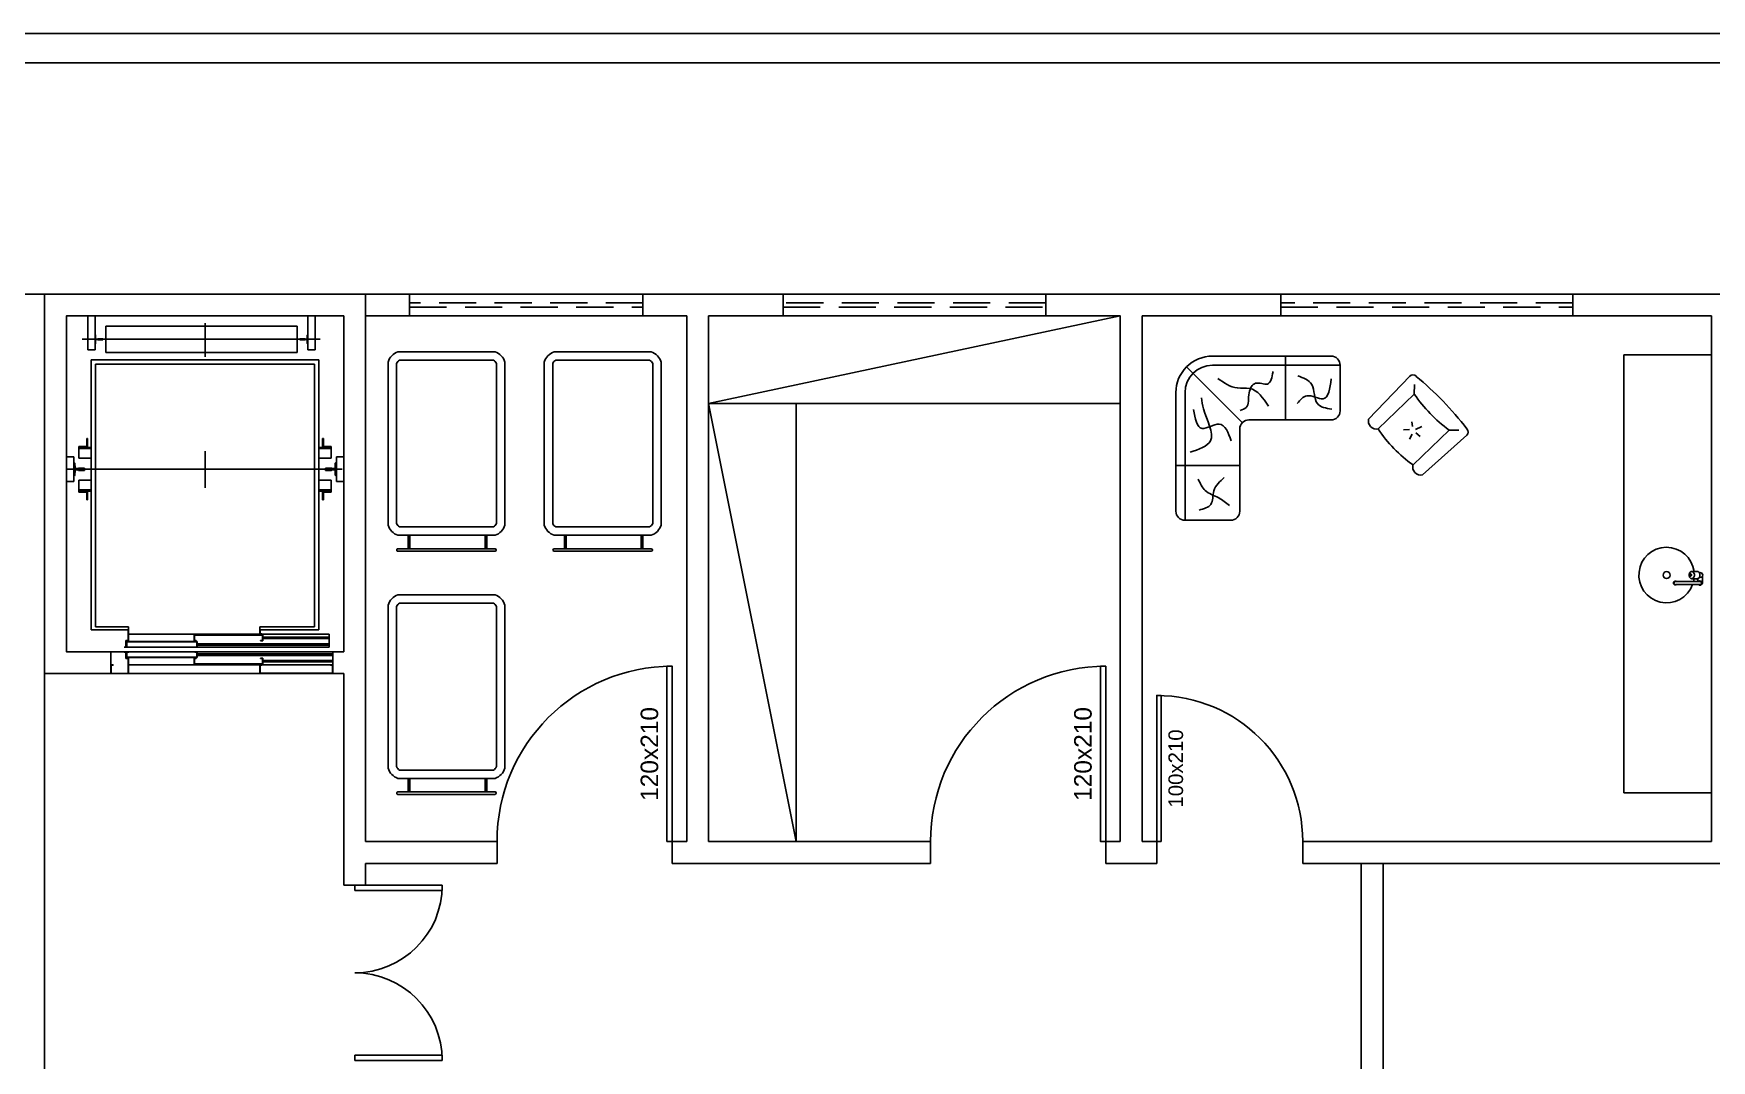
# Model space of a CAD drawing. Header units: centimetres. Extents: x 0 to 1084401, y -139216 to 99734.
# Drawn here: x 909231 to 910380, y 11988 to 12691 of the extents above; entities that cross this region are included whole.
import ezdxf
from ezdxf.enums import TextEntityAlignment as Align

# ---------------------------------------------------------------- set-up
doc = ezdxf.new("R2010")
doc.units = ezdxf.units.CM
doc.header["$LTSCALE"] = 4
for name, pattern in [('DASHED2', [9.525, 6.35, -3.175]), ('LTYPE_4', [112.5, 56.25, -56.25]), ('LTYPE_6', [168.75, 112.5, -28.125, 0, -28.125])]:
    doc.linetypes.add(name, pattern=pattern)
for name, color, linetype in [('0.1', 1, 'Continuous'), ('0.2', 2, 'Continuous'), ('0.4', 4, 'Continuous'), ('0.6', 6, 'Continuous'), ('02-CONT', 2, 'Continuous'), ('08', 8, 'Continuous')]:
    doc.layers.add(name, color=color, linetype=linetype)
doc.styles.add('2mm 1-50', font='arial.ttf', dxfattribs={"height": 0.1})

# ---------------------------------------------------------------- blocks, each defined once
blk = doc.blocks.new('1_00e')
blk.add_lwpolyline([(-28.41, -52.25), (-25.41, -52.25), (-25.41, 47.75), (-28.41, 47.75)], close=True)
at = {"color": 1}
blk.add_arc((-28.41, -52.25), 100, 0, 90, dxfattribs=at)
blk = doc.blocks.new('1_00')
for p, q in [((-129.17, 59.05), (-129.17, 109.05)), ((-129.17, 109.05), (-126.17, 109.05)), ((-126.17, 59.05), (-126.17, 109.05)), ((-29.17, 109.05), (-32.17, 109.05)), ((-32.17, 59.05), (-32.17, 109.05)), ((-29.17, 59.05), (-29.17, 109.05)), ((-129.17, 59.05), (-126.17, 59.05)), ((-29.17, 59.05), (-32.17, 59.05))]:
    blk.add_line(p, q)
at = {"color": 1}
for centre, start, end in [((-129.17, 59.05), 0, 90), ((-29.17, 59.05), 90, 180)]:
    blk.add_arc(centre, 50, start, end, dxfattribs=at)
blk = doc.blocks.new('Sofa22')
for p, q in [((39.1, 131.7), (-10.9, 131.7)), ((39.1, -8.3), (39.1, 131.7)), ((-20.9, 121.7), (-20.9, 31.7)), ((49.1, -8.3), (49.1, 121.7)), ((-20.9, 71.7), (49.1, 71.7)), ((-30.9, 21.7), (-120.9, 21.7)), ((-70.9, 21.7), (-70.9, -48.3)), ((-23.8, 24.7), (37.4, -36.5)), ((-130.9, 11.7), (-130.9, -38.3)), ((-130.9, -38.3), (9.1, -38.3)), ((-120.9, -48.3), (9.1, -48.3))]:
    blk.add_line(p, q)
for centre, radius, start, end in [((-10.9, 121.7), 10, 90, 180), ((39.1, 121.7), 10, 0, 90), ((-120.9, 11.7), 10, 90, 180), ((-30.9, 31.7), 10, 270, 0), ((9.1, -8.3), 30, 270, 360), ((9.1, -8.3), 40, 270, 0), ((-120.9, -38.3), 10, 180, 270)]:
    blk.add_arc(centre, radius, start, end)
for points in [[(-9.7, 115.6), (2.2, 107.1), (17, 99), (24.6, 86.6)], [(23.6, 120.4), (10.8, 114.2), (7.4, 99.4), (-4, 84.7)], [(33.6, 57.1), (11.2, 44.7), (18.9, 9.5), (21.2, -2.4)], [(29.8, 10.4), (20.3, 30.9), (1.7, 26.2), (-11.6, 44.7)], [(-121.7, 10), (-106, 3.8), (-99.8, -17.2), (-84.5, -26.7)], [(-84, 3.8), (-94.5, -4.8), (-112.2, -1.5), (-121.2, -23.3)], [(-57.4, -31.4), (-51.2, -17.6), (-38.3, -18.6), (-31.2, -8.1), (-27.8, 8.1), (-21.2, 11.4)], [(-52.6, 6.6), (-31.6, -12.9), (-18.3, -13.4), (3.1, -23.8)]]:
    blk.add_spline(points, degree=3)
blk = doc.blocks.new('Poltrona08')
for p, q in [((-49.4, -15.7), (-49.4, 39.3)), ((5.6, 39.3), (5.6, -15.7)), ((-20.4, 13.1), (-18, 20.6)), ((-29.3, 16.4), (-25.1, 13.1)), ((-25.1, 8.4), (-29.3, 3.7)), ((-19.4, 7), (-17.3, 1.2)), ((-17.6, 11.2), (-11.5, 11.7))]:
    blk.add_line(p, q)
for points in [[(-64.4, -15.7), (-66.9, 49.3)], [(-49.4, 39.3), (-56.9, 46.8)], [(5.6, 39.3), (13.1, 46.8)], [(23.1, 49.3), (20.6, -15.7)]]:
    blk.add_lwpolyline(points)
for centre, radius, start, end in [((-21.9, -276.2), 332.8, 83.0976, 96.9024), ((-61.9, 49.3), 5, 90, 180), ((-21.9, 208.7), 171.7, 260.7825, 279.2175), ((18.1, 49.3), 5, 0, 90), ((-56.9, -11.1), 8.83, 211.8908, 328.1092), ((-21.9, 134.3), 152.5, 259.6111, 280.3889), ((13.1, -11.1), 8.83, 211.8908, 328.1092)]:
    blk.add_arc(centre, radius, start, end)

msp = doc.modelspace()

# ---------------------------------------------------------------- linework, layer by layer
at = {"layer": '0.1', "linetype": 'DASHED2'}
for p, q in [((909648.235, 12507.013), (909488.235, 12507.013)), ((909924.235, 12507.013), (909744.235, 12507.013)), ((910285.235, 12507.013), (910085.235, 12507.013)), ((909488.235, 12504.013), (909648.235, 12504.013)), ((909744.235, 12504.013), (909924.235, 12504.013)), ((910085.235, 12504.013), (910285.235, 12504.013))]:
    msp.add_line(p, q, dxfattribs=at)
at = {"layer": '0.1'}
msp.add_line((909283.735, 12253.013), (909435.735, 12253.013), dxfattribs=at)
at = {"layer": '0.2'}
for p, q in [((909693.235, 12438.013), (909975.235, 12498.013)), ((909693.235, 12438.013), (909753.235, 12138.013)), ((910370.542, 12323.027), (910366.782, 12323.027)), ((910355.664, 12316.027), (910355.505, 12316.027)), ((910355.664, 12314.027), (910355.505, 12314.027)), ((910372.505, 12316.027), (910356.255, 12316.027)), ((910372.505, 12314.027), (910356.255, 12314.027)), ((910370.542, 12318.027), (910366.782, 12318.027)), ((910371.005, 12316.027), (910371.005, 12318.114)), ((910372.505, 12322.277), (910371.805, 12322.277)), ((910372.505, 12318.777), (910371.805, 12318.777)), ((910374.005, 12315.027), (910374.005, 12319.381))]:
    msp.add_line(p, q, dxfattribs=at)
at = {"layer": '0.2', "extrusion": (4.17852e-05, 4.01031e-05, 1)}
for p, q in [((909480.354, 12473.482, 0.001), (909546.887, 12473.482, -0.002)), ((909587.392, 12473.482, 0.001), (909653.925, 12473.482, -0.002)), ((909473.621, 12354.812, 0.006), (909473.621, 12466.437, 0.002)), ((909479.335, 12355.8, 0.006), (909479.335, 12465.449, 0.002)), ((909481.502, 12467.768, 0.001), (909545.739, 12467.768, -0.001)), ((909547.906, 12465.449, -0.001), (909547.906, 12355.8, 0.003)), ((909553.621, 12466.437, -0.002), (909553.621, 12354.812, 0.003)), ((909580.658, 12354.812, 0.006), (909580.658, 12466.437, 0.002)), ((909586.373, 12355.8, 0.006), (909586.373, 12465.449, 0.002)), ((909588.54, 12467.768, 0.001), (909652.777, 12467.768, -0.001)), ((909654.944, 12465.449, -0.001), (909654.944, 12355.8, 0.003)), ((909660.658, 12466.437, -0.002), (909660.658, 12354.812, 0.003)), ((909546.887, 12347.768, 0.003), (909480.354, 12347.768, 0.006)), ((909545.739, 12353.482, 0.003), (909481.502, 12353.482, 0.006)), ((909487.458, 12338.54, 0.006), (909487.458, 12347.768, 0.006)), ((909488.601, 12338.54, 0.006), (909488.601, 12347.768, 0.006)), ((909540.028, 12338.54, 0.004), (909540.028, 12347.768, 0.004)), ((909541.171, 12338.54, 0.004), (909541.171, 12347.768, 0.004)), ((909653.925, 12347.768, 0.003), (909587.392, 12347.768, 0.006)), ((909652.777, 12353.482, 0.003), (909588.54, 12353.482, 0.006)), ((909594.495, 12338.54, 0.006), (909594.495, 12347.768, 0.006)), ((909595.638, 12338.54, 0.006), (909595.638, 12347.768, 0.006)), ((909647.066, 12338.54, 0.004), (909647.066, 12347.768, 0.004)), ((909648.208, 12338.54, 0.004), (909648.208, 12347.768, 0.004)), ((909546.887, 12338.54, 0.004), (909480.354, 12338.54, 0.007)), ((909546.887, 12336.826, 0.004), (909480.354, 12336.826, 0.007)), ((909653.925, 12338.54, 0.004), (909587.392, 12338.54, 0.007)), ((909653.925, 12336.826, 0.004), (909587.392, 12336.826, 0.007)), ((909473.621, 12188.292, 0.006), (909473.621, 12299.918, 0.002)), ((909480.354, 12306.962, 0.001), (909546.887, 12306.962, -0.002)), ((909481.502, 12301.248, 0.001), (909545.739, 12301.248, -0.001)), ((909553.621, 12299.918, -0.002), (909553.621, 12188.292, 0.003)), ((909479.335, 12189.28, 0.006), (909479.335, 12298.93, 0.002)), ((909547.906, 12298.93, -0.001), (909547.906, 12189.28, 0.003)), ((909545.739, 12186.962, 0.003), (909481.502, 12186.962, 0.006)), ((909546.887, 12181.248, 0.003), (909480.354, 12181.248, 0.006)), ((909487.458, 12172.021, 0.006), (909487.458, 12181.248, 0.006)), ((909488.601, 12172.021, 0.006), (909488.601, 12181.248, 0.006)), ((909540.028, 12172.021, 0.004), (909540.028, 12181.248, 0.004)), ((909541.171, 12172.021, 0.004), (909541.171, 12181.248, 0.004)), ((909546.887, 12172.021, 0.004), (909480.354, 12172.021, 0.007)), ((909546.887, 12170.306, 0.004), (909480.354, 12170.306, 0.007))]:
    msp.add_line(p, q, dxfattribs=at)
at = {"layer": '0.2'}
for points in [[(909693.235, 12438.013), (909975.235, 12438.013), (909975.235, 12498.013), (909693.235, 12498.013)], [(910320.235, 12171.364), (910320.235, 12471.364), (910380.235, 12471.364), (910380.235, 12171.364)], [(909693.235, 12138.013), (909693.235, 12438.013), (909753.235, 12438.013), (909753.235, 12138.013)]]:
    msp.add_lwpolyline(points, close=True, dxfattribs=at)
msp.add_circle((910349.505, 12320.527), 2.4, dxfattribs=at)
at = {"layer": '0.2', "extrusion": (4.17852e-05, 4.01031e-05, 1)}
for centre, radius, start, end in [((909483.824, 12463.423, 38.504), 10.639, 109.036182, 163.549751), ((909543.416, 12463.423, 38.504), 10.639, 16.450249, 70.963818), ((909590.861, 12463.423, 38.509), 10.639, 109.036182, 163.549751), ((909650.454, 12463.423, 38.509), 10.639, 16.450249, 70.963818), ((909483.824, 12463.423, 38.504), 4.925, 118.132537, 155.723262), ((909543.416, 12463.423, 38.504), 4.925, 24.276738, 61.867463), ((909590.861, 12463.423, 38.509), 4.925, 118.132537, 155.723262), ((909650.454, 12463.423, 38.509), 4.925, 24.276738, 61.867463), ((909483.824, 12357.823, 38.504), 10.639, 196.450249, 250.963818), ((909543.416, 12357.823, 38.504), 4.925, 298.132537, 335.723262), ((909543.416, 12357.823, 38.504), 10.639, 289.036182, 343.549751), ((909590.861, 12357.823, 38.509), 10.639, 196.450249, 250.963818), ((909650.454, 12357.823, 38.509), 4.925, 298.132537, 335.723262), ((909650.454, 12357.823, 38.509), 10.639, 289.036182, 343.549751), ((909546.886, 12337.682, 38.504), 0.857, 270, 90), ((909653.924, 12337.682, 38.509), 0.857, 270, 90), ((909483.824, 12296.903, 38.497), 10.639, 109.036182, 163.549751), ((909483.824, 12296.903, 38.497), 4.925, 118.132537, 155.723262), ((909543.416, 12296.903, 38.497), 4.925, 24.276738, 61.867463), ((909543.416, 12296.903, 38.497), 10.639, 16.450249, 70.963818), ((909483.824, 12191.304, 38.497), 10.639, 196.450249, 250.963818), ((909543.416, 12191.304, 38.497), 4.925, 298.132537, 335.723262), ((909543.416, 12191.304, 38.497), 10.639, 289.036182, 343.549751), ((909546.886, 12171.162, 38.497), 0.857, 270, 90)]:
    msp.add_arc(centre, radius, start, end, dxfattribs=at)
at = {"layer": '0.2', "extrusion": (-4.17918e-05, 4.00962e-05, 1)}
for centre, radius, start, end in [((909483.823, 12357.821, -37.51), 4.925, 204.286163, 241.876888), ((909590.86, 12357.821, -37.515), 4.925, 204.286163, 241.876888), ((909480.353, 12337.679, -37.51), 0.857, 90.009425, 270.009425), ((909587.391, 12337.679, -37.515), 0.857, 90.009425, 270.009425), ((909483.823, 12191.302, -37.517), 4.925, 204.286163, 241.876888), ((909480.353, 12171.159, -37.517), 0.857, 90.009425, 270.009425)]:
    msp.add_arc(centre, radius, start, end, dxfattribs=at)
at = {"layer": '0.2'}
for centre, radius, start, end in [((910349.505, 12320.527), 19, 7.560843, 339.99481), ((910367.128, 12321.166), 1.955, 120.361193, 144.73561), ((910366.782, 12321.757), 1.27, 90, 120.361193), ((910366.782, 12321.757), 1.27, 59.638807, 90), ((910366.436, 12321.166), 1.955, 35.26439, 59.638807), ((910370.542, 12321.757), 1.27, 59.638807, 90), ((910370.196, 12321.166), 1.955, 35.26439, 59.638807), ((910355.505, 12315.027), 1.25, 53.130102, 306.869898), ((910355.505, 12315.027), 1, 89.999882, 269.999882), ((910368.538, 12320.527), 3.523, 163.67505, 180), ((910368.538, 12320.527), 3.523, 180, 196.32495), ((910367.675, 12320.78), 2.624, 144.73561, 163.67505), ((910367.675, 12320.274), 2.624, 196.32495, 215.26439), ((910366.559, 12320.527), 1.057, 163.67505, 180), ((910366.559, 12320.527), 1.057, 180, 196.32495), ((910367.128, 12319.887), 1.955, 215.26439, 239.638807), ((910366.3, 12320.603), 0.787, 144.73561, 163.67505), ((910366.3, 12320.451), 0.787, 196.32495, 215.26439), ((910366.136, 12320.719), 0.586, 120.361193, 144.73561), ((910366.136, 12320.335), 0.586, 215.26439, 239.638807), ((910366.032, 12320.896), 0.381, 90, 120.361193), ((910366.032, 12320.158), 0.381, 239.638807, 270), ((910366.032, 12320.896), 0.381, 59.638807, 90), ((910366.032, 12320.158), 0.381, 270, 300.361193), ((910366.782, 12319.297), 1.27, 239.638807, 270), ((910365.928, 12320.719), 0.586, 35.26439, 59.638807), ((910365.928, 12320.335), 0.586, 300.361193, 324.73561), ((910365.764, 12320.603), 0.787, 16.32495, 35.26439), ((910365.764, 12320.451), 0.787, 324.73561, 343.67505), ((910365.505, 12320.527), 1.057, 0, 16.32495), ((910365.505, 12320.527), 1.057, 343.67505, 0), ((910366.782, 12319.297), 1.27, 270, 300.361193), ((910366.436, 12319.887), 1.955, 300.361193, 324.73561), ((910349.505, 12320.527), 19, 346.299767, 352.439157), ((910365.89, 12320.78), 2.624, 16.32495, 35.26439), ((910365.89, 12320.274), 2.624, 324.73561, 343.67505), ((910365.027, 12320.527), 3.523, 0, 16.32495), ((910365.027, 12320.527), 3.523, 343.67505, 0), ((910372.505, 12320.527), 3.5, 225.584691, 244.623066), ((910370.542, 12319.297), 1.27, 270, 300.361193), ((910370.196, 12319.887), 1.955, 300.361193, 324.73561), ((910372.505, 12315.027), 1.5, 221.810315, 138.189685), ((910369.65, 12320.78), 2.624, 16.32495, 35.26439), ((910369.65, 12320.274), 2.624, 324.73561, 343.67505), ((910368.787, 12320.527), 3.523, 0, 16.32495), ((910368.787, 12320.527), 3.523, 343.67505, 0), ((910372.505, 12320.527), 1.75, 335.380023, 90), ((910372.505, 12320.527), 1.75, 270, 328.997281), ((910372.505, 12315.027), 1, 269.999786, 89.999786), ((910375.005, 12319.381), 1, 155.380023, 180)]:
    msp.add_arc(centre, radius, start, end, dxfattribs=at)
at = {"layer": '0.4'}
for points in [[(900558.779, 9701.981), (900539.177, 9701.927), (900921.063, 12691.477), (913921.503, 12691.477), (913083.573, 10275.21)], [(900561.902, 9721.989), (900938.67, 12671.477), (913893.398, 12671.477), (913069.34, 10295.21)]]:
    msp.add_lwpolyline(points, dxfattribs=at)
at = {"layer": '0.6'}
for p, q in [((909488.235, 12498.013), (909488.235, 12513.013)), ((909648.235, 12513.013), (909488.235, 12513.013)), ((909648.235, 12498.013), (909648.235, 12513.013)), ((909744.235, 12498.013), (909744.235, 12513.013)), ((909924.235, 12513.013), (909744.235, 12513.013)), ((909924.235, 12498.013), (909924.235, 12513.013)), ((910085.235, 12498.013), (910085.235, 12513.013)), ((910285.235, 12513.013), (910085.235, 12513.013)), ((910285.235, 12498.013), (910285.235, 12513.013)), ((909488.235, 12498.013), (909648.235, 12498.013)), ((909744.235, 12498.013), (909924.235, 12498.013)), ((910085.235, 12498.013), (910285.235, 12498.013)), ((909283.735, 12268.013), (909283.735, 12253.013)), ((909283.735, 12268.013), (909283.735, 12253.013)), ((909435.735, 12268.013), (909435.735, 12253.013)), ((909435.735, 12253.013), (909435.735, 12268.013)), ((909548.235, 12138.013), (909548.235, 12123.013)), ((909668.235, 12138.013), (909668.235, 12123.013)), ((909845.235, 12138.013), (909845.235, 12123.013)), ((909965.235, 12138.013), (909965.235, 12123.013)), ((910000.235, 12138.013), (910000.235, 12123.013)), ((910100.235, 12138.013), (910100.235, 12123.013)), ((909443.235, 12123.013), (909443.235, 12108.013)), ((909458.235, 12108.013), (909458.235, 12123.013)), ((910140.235, 12123.013), (910140.235, 11973.013)), ((910155.235, 12123.013), (910155.235, 11973.013)), ((909443.235, 12108.013), (909458.235, 12108.013))]:
    msp.add_line(p, q, dxfattribs=at)
for points in [[(907993.235, 11823.016), (907978.235, 11823.016), (907978.235, 12513.013), (909238.235, 12513.013), (909238.235, 11823.016), (908158.235, 11823.016)], [(909458.235, 12253.013), (909458.235, 12513.013), (909238.235, 12513.013), (909238.235, 12253.013), (909283.735, 12253.013)], [(909488.235, 12513.013), (909443.235, 12513.013)], [(909693.235, 12513.013), (909648.235, 12513.013)], [(909744.235, 12513.013), (909678.235, 12513.013)], [(909990.235, 12513.013), (909924.235, 12513.013)], [(910085.235, 12513.013), (909975.235, 12513.013)], [(910395.235, 12513.013), (910285.235, 12513.013)], [(910450.235, 12513.013), (910380.235, 12513.013)], [(909443.235, 12498.013), (909253.235, 12498.013), (909253.235, 12268.013), (909283.735, 12268.013)], [(909443.235, 12498.013), (909443.235, 12268.013)], [(909443.235, 12268.013), (909443.235, 12498.013)], [(909488.235, 12498.013), (909458.235, 12498.013), (909458.235, 12138.013), (909548.235, 12138.013)], [(909458.235, 12253.013), (909458.235, 12498.013)], [(909668.235, 12138.013), (909678.235, 12138.013), (909678.235, 12498.013), (909648.235, 12498.013)], [(909693.235, 12138.013), (909693.235, 12498.013)], [(909744.235, 12498.013), (909693.235, 12498.013)], [(909975.235, 12498.013), (909924.235, 12498.013)], [(909975.235, 12498.013), (909975.235, 12138.013)], [(910085.235, 12498.013), (909990.235, 12498.013), (909990.235, 12138.013), (910000.235, 12138.013)], [(910380.235, 12498.013), (910285.235, 12498.013)], [(910380.235, 12498.013), (910380.235, 12138.013)], [(909435.735, 12268.013), (909443.235, 12268.013)], [(909435.735, 12253.013), (909443.235, 12253.013)], [(909443.235, 12253.013), (909443.235, 12123.013)], [(909693.235, 12138.013), (909845.235, 12138.013)], [(909965.235, 12138.013), (909975.235, 12138.013)], [(910100.235, 12138.013), (910380.235, 12138.013)], [(909458.235, 12123.013), (909548.235, 12123.013)], [(909668.235, 12123.013), (909693.235, 12123.013)], [(909678.235, 12123.013), (909845.235, 12123.013)], [(909965.235, 12123.013), (909990.235, 12123.013)], [(909975.235, 12123.013), (910000.235, 12123.013)], [(910100.235, 12123.013), (910395.235, 12123.013)], [(910380.235, 12123.013), (910620.235, 12123.013)]]:
    msp.add_lwpolyline(points, dxfattribs=at)
at = {"layer": '08', "color": 253}
for p, q in [((909267.835, 12474.763), (909267.835, 12498.013)), ((909272.835, 12485.263), (909272.835, 12498.013)), ((909418.635, 12485.263), (909418.635, 12498.013)), ((909423.635, 12474.763), (909423.635, 12498.013)), ((909273.235, 12484.863), (909272.835, 12485.263)), ((909272.835, 12485.263), (909272.835, 12478.763)), ((909273.235, 12484.863), (909273.235, 12482.213)), ((909280.235, 12491.013), (909411.235, 12491.013)), ((909280.235, 12473.013), (909280.235, 12491.013)), ((909411.235, 12491.013), (909411.235, 12473.013)), ((909418.235, 12484.863), (909418.635, 12485.263)), ((909418.235, 12482.213), (909418.235, 12484.863)), ((909418.635, 12478.763), (909418.635, 12485.263)), ((909272.835, 12474.763), (909267.835, 12474.763)), ((909273.235, 12479.163), (909272.835, 12478.763)), ((909272.835, 12478.763), (909272.835, 12474.763)), ((909274.535, 12482.213), (909273.235, 12482.213)), ((909273.235, 12481.813), (909273.235, 12479.163)), ((909274.535, 12481.813), (909273.235, 12481.813)), ((909274.535, 12482.213), (909274.735, 12482.413)), ((909274.735, 12481.613), (909274.535, 12481.813)), ((909278.235, 12482.413), (909274.735, 12482.413)), ((909278.235, 12481.613), (909274.735, 12481.613)), ((909278.235, 12482.413), (909278.235, 12481.613)), ((909411.235, 12473.013), (909280.235, 12473.013)), ((909413.235, 12482.413), (909416.735, 12482.413)), ((909413.235, 12481.613), (909413.235, 12482.413)), ((909413.235, 12481.613), (909416.735, 12481.613)), ((909416.735, 12482.413), (909416.935, 12482.213)), ((909416.935, 12481.813), (909416.735, 12481.613)), ((909416.935, 12482.213), (909418.235, 12482.213)), ((909416.935, 12481.813), (909418.235, 12481.813)), ((909418.235, 12479.163), (909418.235, 12481.813)), ((909418.235, 12479.163), (909418.635, 12478.763)), ((909418.635, 12478.763), (909418.635, 12474.763)), ((909418.635, 12474.763), (909423.635, 12474.763)), ((909270.235, 12468.013), (909270.235, 12283.013)), ((909426.235, 12468.013), (909270.235, 12468.013)), ((909273.235, 12465.013), (909423.235, 12465.013)), ((909273.235, 12285.013), (909273.235, 12465.013)), ((909394.169, 12465.013), (909394.169, 12465.013)), ((909423.235, 12465.013), (909423.235, 12285.013)), ((909426.235, 12283.013), (909426.235, 12468.013)), ((909261.735, 12408.613), (909261.735, 12400.513)), ((909267.135, 12408.613), (909261.735, 12408.613)), ((909267.735, 12408.013), (909261.735, 12408.013)), ((909267.135, 12414.013), (909267.135, 12408.613)), ((909267.735, 12414.013), (909267.135, 12414.013)), ((909267.735, 12414.013), (909267.735, 12408.013)), ((909267.735, 12408.013), (909270.235, 12408.013)), ((909428.735, 12408.013), (909426.235, 12408.013)), ((909428.735, 12414.013), (909429.335, 12414.013)), ((909428.735, 12414.013), (909428.735, 12408.013)), ((909428.735, 12408.013), (909434.735, 12408.013)), ((909429.335, 12414.013), (909429.335, 12408.613)), ((909429.335, 12408.613), (909434.735, 12408.613)), ((909434.735, 12408.613), (909434.735, 12400.513)), ((909258.235, 12401.513), (909253.235, 12401.513)), ((909258.235, 12397.513), (909258.235, 12401.513)), ((909258.235, 12397.513), (909258.685, 12397.513)), ((909258.235, 12397.513), (909258.235, 12393.013)), ((909258.235, 12393.013), (909258.235, 12388.513)), ((909259.052, 12397.163), (909258.685, 12397.513)), ((909259.217, 12393.812), (909259.052, 12397.163)), ((909259.217, 12392.213), (909259.052, 12388.862)), ((909259.585, 12393.463), (909259.217, 12393.812)), ((909259.217, 12392.213), (909259.585, 12392.563)), ((909261.185, 12393.463), (909259.585, 12393.463)), ((909261.185, 12392.563), (909259.585, 12392.563)), ((909261.185, 12393.463), (909261.535, 12393.813)), ((909261.185, 12392.563), (909261.535, 12392.213)), ((909265.735, 12393.813), (909261.535, 12393.813)), ((909265.735, 12392.213), (909261.535, 12392.213)), ((909261.735, 12400.513), (909267.735, 12400.513)), ((909265.735, 12393.013), (909265.735, 12393.813)), ((909265.735, 12393.013), (909265.735, 12392.213)), ((909267.735, 12400.513), (909270.235, 12400.513)), ((909428.735, 12400.513), (909426.235, 12400.513)), ((909434.735, 12400.513), (909428.735, 12400.513)), ((909430.735, 12393.813), (909434.935, 12393.813)), ((909430.735, 12393.013), (909430.735, 12393.813)), ((909430.735, 12393.013), (909430.735, 12392.213)), ((909430.735, 12392.213), (909434.935, 12392.213)), ((909435.285, 12393.463), (909434.935, 12393.813)), ((909435.285, 12392.563), (909434.935, 12392.213)), ((909435.285, 12393.463), (909436.885, 12393.463)), ((909435.285, 12392.563), (909436.885, 12392.563)), ((909437.252, 12393.812), (909436.885, 12393.463)), ((909436.885, 12392.563), (909437.252, 12392.213)), ((909437.252, 12393.812), (909437.417, 12397.163)), ((909437.252, 12392.213), (909437.417, 12388.862)), ((909437.417, 12397.163), (909437.785, 12397.513)), ((909438.235, 12397.513), (909437.785, 12397.513)), ((909438.235, 12397.513), (909438.235, 12401.513)), ((909438.235, 12401.513), (909443.235, 12401.513)), ((909438.235, 12393.013), (909438.235, 12397.513)), ((909438.235, 12388.513), (909438.235, 12393.013)), ((909258.235, 12384.513), (909253.235, 12384.513)), ((909258.235, 12388.513), (909258.685, 12388.513)), ((909258.235, 12388.513), (909258.235, 12384.513)), ((909259.052, 12388.862), (909258.685, 12388.513)), ((909261.735, 12385.513), (909267.735, 12385.513)), ((909261.735, 12377.413), (909261.735, 12385.513)), ((909267.735, 12385.513), (909270.235, 12385.513)), ((909428.735, 12385.513), (909426.235, 12385.513)), ((909434.735, 12385.513), (909428.735, 12385.513)), ((909434.735, 12377.413), (909434.735, 12385.513)), ((909437.417, 12388.862), (909437.785, 12388.513)), ((909438.235, 12388.513), (909437.785, 12388.513)), ((909438.235, 12388.513), (909438.235, 12384.513)), ((909438.235, 12384.513), (909443.235, 12384.513)), ((909267.735, 12378.013), (909261.735, 12378.013)), ((909267.135, 12377.413), (909261.735, 12377.413)), ((909267.135, 12372.013), (909267.135, 12377.413)), ((909267.735, 12372.013), (909267.135, 12372.013)), ((909267.735, 12372.013), (909267.735, 12378.013)), ((909267.735, 12378.013), (909270.235, 12378.013)), ((909428.735, 12378.013), (909426.235, 12378.013)), ((909428.735, 12378.013), (909434.735, 12378.013)), ((909428.735, 12372.013), (909428.735, 12378.013)), ((909428.735, 12372.013), (909429.335, 12372.013)), ((909429.335, 12377.413), (909434.735, 12377.413)), ((909429.335, 12372.013), (909429.335, 12377.413)), ((909270.235, 12283.013), (909295.535, 12283.013)), ((909273.235, 12285.013), (909295.735, 12285.013)), ((909295.535, 12283.013), (909295.535, 12280.013)), ((909295.535, 12275.713), (909295.535, 12280.013)), ((909295.735, 12280.013), (909295.735, 12285.013)), ((909295.735, 12275.513), (909295.735, 12280.013)), ((909295.735, 12280.013), (909433.235, 12280.013)), ((909340.735, 12279.513), (909387.735, 12279.513)), ((909340.735, 12279.513), (909340.735, 12275.513)), ((909387.535, 12279.313), (909340.935, 12279.313)), ((909340.935, 12275.713), (909340.935, 12279.313)), ((909423.235, 12285.013), (909385.735, 12285.013)), ((909385.735, 12280.013), (909385.735, 12285.013)), ((909385.935, 12283.013), (909426.235, 12283.013)), ((909385.935, 12280.213), (909385.935, 12283.013)), ((909387.235, 12280.213), (909385.935, 12280.213)), ((909387.235, 12280.013), (909387.235, 12280.213)), ((909387.535, 12275.713), (909387.535, 12279.313)), ((909387.735, 12279.513), (909387.735, 12275.513)), ((909433.235, 12278.013), (909387.735, 12278.013)), ((909387.735, 12277.013), (909433.235, 12277.013)), ((909433.235, 12280.013), (909433.235, 12271.013)), ((909283.735, 12268.013), (909292.735, 12268.013)), ((909283.735, 12259.013), (909283.735, 12268.013)), ((909283.735, 12253.013), (909283.735, 12268.013)), ((909292.735, 12271.213), (909294.035, 12271.213)), ((909292.735, 12271.013), (909292.735, 12271.213)), ((909292.735, 12271.013), (909433.235, 12271.013)), ((909292.735, 12268.013), (909435.735, 12268.013)), ((909292.735, 12268.013), (909292.735, 12267.813)), ((909292.735, 12267.813), (909294.035, 12267.813)), ((909294.035, 12275.713), (909295.535, 12275.713)), ((909294.035, 12271.213), (909294.035, 12275.713)), ((909294.035, 12267.813), (909294.035, 12263.313)), ((909294.235, 12275.513), (909294.235, 12271.013)), ((909295.735, 12275.513), (909294.235, 12275.513)), ((909294.235, 12263.513), (909294.235, 12268.013)), ((909294.535, 12275.013), (909342.735, 12275.013)), ((909294.535, 12271.013), (909294.535, 12275.013)), ((909294.535, 12268.013), (909294.535, 12264.013)), ((909294.735, 12274.813), (909294.735, 12271.213)), ((909342.535, 12274.813), (909294.735, 12274.813)), ((909294.735, 12271.213), (909296.035, 12271.213)), ((909294.735, 12267.813), (909296.035, 12267.813)), ((909294.735, 12264.213), (909294.735, 12267.813)), ((909296.035, 12271.213), (909296.035, 12271.013)), ((909296.035, 12267.813), (909296.035, 12268.013)), ((909340.735, 12275.513), (909342.235, 12275.513)), ((909342.235, 12275.713), (909340.935, 12275.713)), ((909341.235, 12271.213), (909342.535, 12271.213)), ((909341.235, 12271.013), (909341.235, 12271.213)), ((909341.235, 12268.013), (909341.235, 12267.813)), ((909341.235, 12267.813), (909342.535, 12267.813)), ((909342.235, 12275.513), (909342.235, 12275.713)), ((909342.535, 12271.213), (909342.535, 12274.813)), ((909342.535, 12267.813), (909342.535, 12264.213)), ((909342.735, 12275.013), (909342.735, 12271.013)), ((909342.735, 12273.513), (909433.235, 12273.513)), ((909433.235, 12272.513), (909342.735, 12272.513)), ((909342.735, 12264.013), (909342.735, 12268.013)), ((909342.735, 12266.513), (909435.735, 12266.513)), ((909435.735, 12265.513), (909342.735, 12265.513)), ((909386.235, 12275.713), (909387.535, 12275.713)), ((909386.235, 12275.513), (909386.235, 12275.713)), ((909387.735, 12275.513), (909386.235, 12275.513)), ((909435.735, 12268.013), (909435.735, 12259.013)), ((909435.735, 12268.013), (909435.735, 12253.013)), ((909283.735, 12253.013), (909283.735, 12264.013)), ((909283.735, 12259.013), (909285.235, 12259.013)), ((909283.935, 12258.813), (909283.935, 12253.213)), ((909285.235, 12258.813), (909283.935, 12258.813)), ((909285.235, 12259.013), (909285.235, 12258.813)), ((909294.035, 12263.313), (909295.535, 12263.313)), ((909295.735, 12263.513), (909294.235, 12263.513)), ((909294.535, 12264.013), (909342.735, 12264.013)), ((909342.535, 12264.213), (909294.735, 12264.213)), ((909295.535, 12263.313), (909295.535, 12253.213)), ((909295.735, 12253.013), (909295.735, 12263.513)), ((909435.735, 12259.013), (909295.735, 12259.013)), ((909340.735, 12263.513), (909342.235, 12263.513)), ((909340.735, 12259.513), (909340.735, 12263.513)), ((909340.735, 12259.513), (909387.735, 12259.513)), ((909340.935, 12263.313), (909340.935, 12259.713)), ((909342.235, 12263.313), (909340.935, 12263.313)), ((909387.535, 12259.713), (909340.935, 12259.713)), ((909342.235, 12263.513), (909342.235, 12263.313)), ((909385.735, 12259.013), (909385.735, 12253.013)), ((909385.935, 12253.213), (909385.935, 12258.813)), ((909385.935, 12258.813), (909387.235, 12258.813)), ((909386.235, 12263.513), (909386.235, 12263.313)), ((909387.735, 12263.513), (909386.235, 12263.513)), ((909386.235, 12263.313), (909387.535, 12263.313)), ((909387.235, 12258.813), (909387.235, 12259.013)), ((909387.535, 12263.313), (909387.535, 12259.713)), ((909387.735, 12259.513), (909387.735, 12263.513)), ((909387.735, 12262.013), (909435.735, 12262.013)), ((909435.735, 12261.013), (909387.735, 12261.013)), ((909434.235, 12259.013), (909434.235, 12258.813)), ((909434.235, 12258.813), (909435.535, 12258.813)), ((909435.535, 12258.813), (909435.535, 12253.213)), ((909435.735, 12253.013), (909435.735, 12264.013)), ((909385.735, 12253.013), (909435.735, 12253.013)), ((909435.535, 12253.213), (909385.935, 12253.213))]:
    msp.add_line(p, q, dxfattribs=at)
at = {"layer": '08', "color": 253, "linetype": 'LTYPE_6'}
for p, q in [((909348.235, 12493.066), (909348.235, 12470.13)), ((909263.958, 12482.013), (909427.134, 12482.013)), ((909348.235, 12380.221), (909348.235, 12405.451)), ((909253.235, 12393.013), (909442.264, 12393.013))]:
    msp.add_line(p, q, dxfattribs=at)
at = {"layer": '08', "color": 253, "linetype": 'LTYPE_4'}
for p, q in [((909261.735, 12407.163), (909267.735, 12407.163)), ((909267.735, 12407.163), (909270.235, 12407.163)), ((909428.735, 12407.163), (909426.235, 12407.163)), ((909434.735, 12407.163), (909428.735, 12407.163)), ((909261.735, 12378.863), (909267.735, 12378.863)), ((909267.735, 12378.863), (909270.235, 12378.863)), ((909428.735, 12378.863), (909426.235, 12378.863)), ((909434.735, 12378.863), (909428.735, 12378.863))]:
    msp.add_line(p, q, dxfattribs=at)

# ---------------------------------------------------------------- block references
at = {"layer": '0.2', "xscale": 0.625, "yscale": 0.625, "zscale": 0.625}
for name, p, rotation in [('Sofa22', (910044.016, 12440.335), 180), ('Poltrona08', (910180.406, 12405.275), 313.9977759840933)]:
    msp.add_blockref(name, p, dxfattribs=dict(at, rotation=rotation))
at = {"layer": '02-CONT', "xscale": -1.2, "yscale": 1.2, "zscale": 1.2}
for p in [(909634.148, 12200.716), (909931.148, 12200.716)]:
    msp.add_blockref('1_00e', p, dxfattribs=at)
at = {"layer": '02-CONT'}
msp.add_blockref('1_00e', (910028.64, 12190.265), dxfattribs=at)
at = {"layer": '02-CONT', "xscale": -1.2, "yscale": 1.2, "zscale": 1.2, "rotation": 270}
msp.add_blockref('1_00', (909379.872, 12143.02), dxfattribs=at)

# ---------------------------------------------------------------- texts
at = {"layer": '02-CONT', "style": '2mm 1-50'}
for s, height, p in [('120x210', 12, (909652.635, 12197.959)), ('120x210', 12, (909949.635, 12197.959)), ('100x210', 10, (910013.235, 12188.013))]:
    msp.add_text(s, height=height, rotation=90, dxfattribs=at).set_placement(p, align=Align.MIDDLE_CENTER)

doc.saveas('drawing.dxf')
